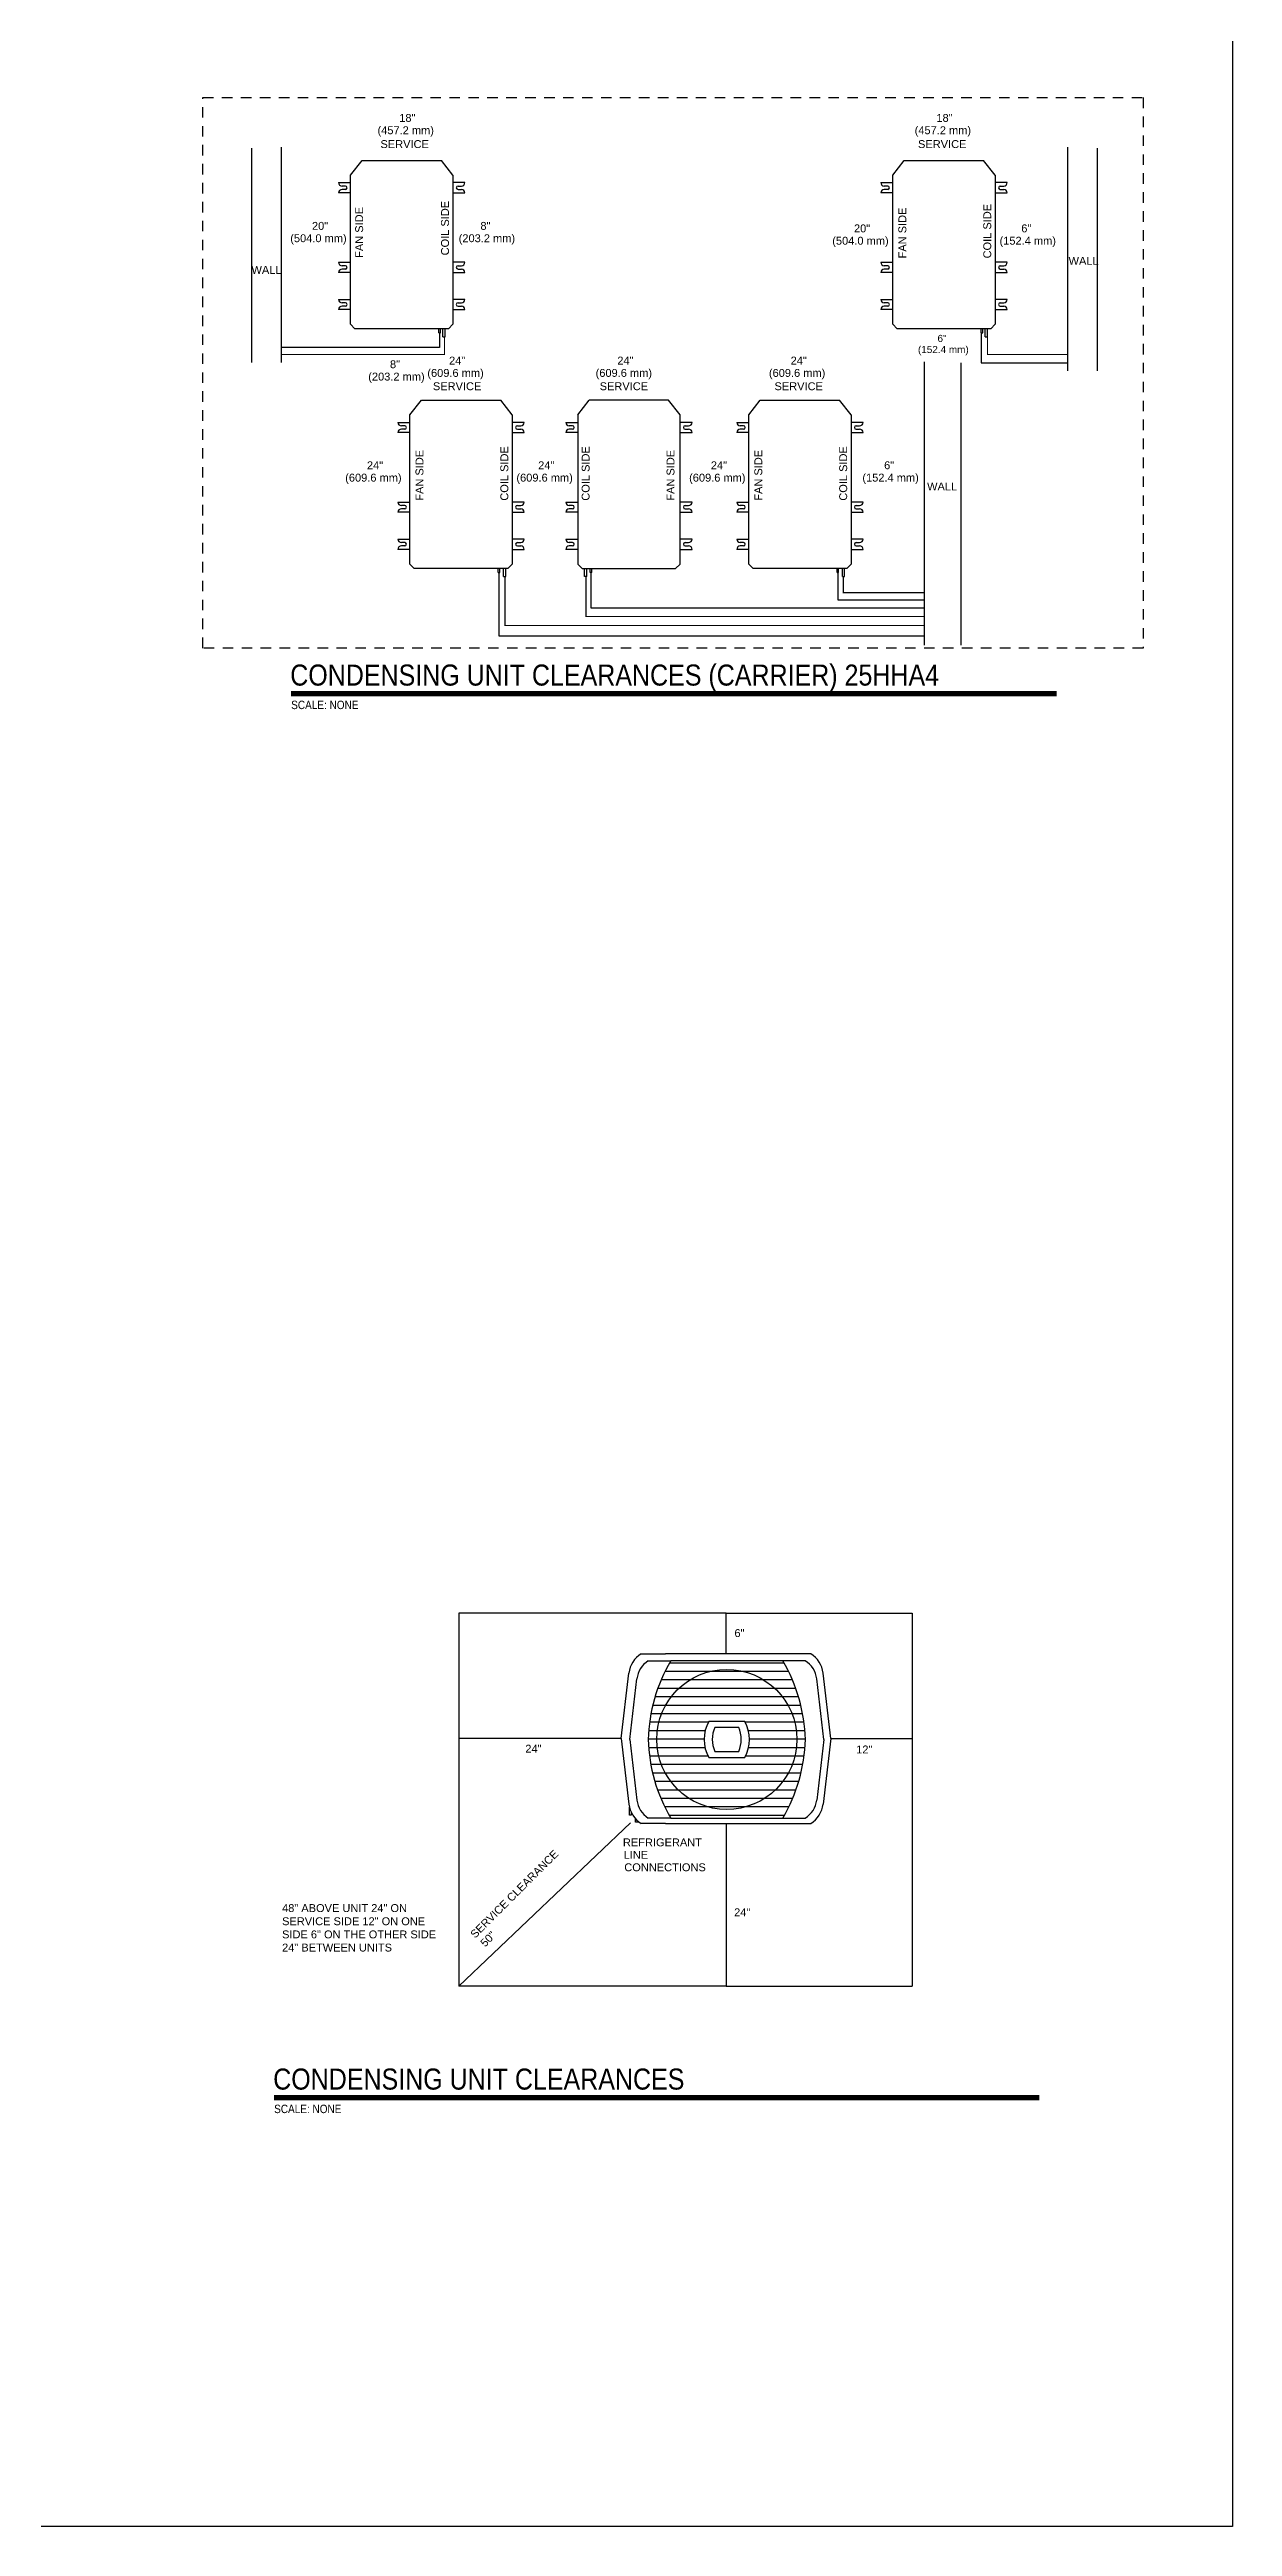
# Model space of a CAD drawing. Header units: inches. Extents: x -22 to 145, y -20 to 61.
# Drawn here: x 131.36 to 145.4, y 3.98 to 33.39 of the extents above; entities that cross this region are included whole.
import ezdxf
from ezdxf.enums import TextEntityAlignment as Align

# ---------------------------------------------------------------- set-up
doc = ezdxf.new("R2010")
doc.units = ezdxf.units.IN
doc.header["$MEASUREMENT"] = 0
doc.linetypes.add('GE100-120217$0$HIDDEN2', pattern=[0.1875, 0.125, -0.0625])
doc.layers.add('cloud', color=190, linetype='GE100-120217$0$HIDDEN2', plot=False)
for name, color, linetype in [('DET-2', 2, 'Continuous'), ('E-TXT1', 2, 'Continuous'), ('LINE', 3, 'Continuous'), ('M_TEXT', 2, 'Continuous'), ('SCHED-BORDER', 13, 'Continuous'), ('TEXT', 2, 'Continuous')]:
    doc.layers.add(name, color=color, linetype=linetype)
doc.styles.add('ARC-TEXT', font='arial.ttf', dxfattribs={"width": 1.00018, "height": 0.0938})
doc.styles.add('gmep', font='arial.ttf', dxfattribs={"width": 0.85, "height": 0.938})
doc.styles.add('section title', font='arial.ttf', dxfattribs={"width": 0.85, "height": 0.25})
doc.styles.get("Standard").update_dxf_attribs({"font": 'arial.ttf'})

msp = doc.modelspace()

# ---------------------------------------------------------------- hatches: boundary and pattern name
at = {"layer": 'LINE'}
h = msp.add_hatch(dxfattribs=at)
h.set_pattern_fill('ANSI31', color=256, scale=0.804375, angle=135, style=0)
h.set_pattern_definition([(180, (121.90219, 6.99638), (-2e-17, -0.1005469), [])])
edge = h.paths.add_edge_path()
edge.add_line((140.06144, 14.258), (138.72965, 14.258))
edge.add_arc((140.40692, 13.27298), 1.94513, 149.575153, 178.468926)
edge.add_arc((140.40692, 13.37692), 1.94513, 181.531074, 210.424847)
edge.add_line((138.72965, 12.3919), (140.06144, 12.3919))
edge.add_arc((138.38417, 13.37692), 1.94513, 329.575153, 358.468926)
edge.add_arc((138.38417, 13.27298), 1.94513, 1.531074, 30.424847)
edge = h.paths.add_edge_path(flags=16)
edge.add_line((139.61001, 13.53941), (139.18109, 13.53941))
edge.add_arc((139.57643, 13.32495), 0.44976, 151.521344, 208.478656)
edge.add_line((139.18109, 13.11049), (139.61001, 13.11049))
edge.add_arc((139.21467, 13.32495), 0.44976, 331.521344, 388.478656)

# ---------------------------------------------------------------- linework, layer by layer
at = {"layer": 'cloud'}
msp.add_lwpolyline([(133.17756, 32.82353), (144.33689, 32.82353), (144.33689, 26.28507), (133.17756, 26.28507)], close=True, dxfattribs=at)
at = {"layer": 'DET-2'}
for p, q in [((135.97718, 30.03023), (135.97718, 30.07844)), ((135.97718, 30.03023), (135.98667, 30.03023)), ((135.98667, 30.03023), (135.99617, 30.03023)), ((135.99617, 30.03023), (135.99617, 30.07856)), ((136.02549, 29.98192), (136.02549, 30.07834)), ((136.05231, 29.98192), (136.05231, 30.07858)), ((142.41436, 30.03023), (142.41436, 30.07844)), ((142.41436, 30.03023), (142.42385, 30.03023)), ((142.42385, 30.03023), (142.43334, 30.03023)), ((142.43334, 30.03023), (142.43334, 30.07856)), ((142.46267, 29.98192), (142.46267, 30.07834)), ((142.48949, 29.98192), (142.48949, 30.07858)), ((136.02549, 29.98192), (136.05231, 29.98192)), ((142.46267, 29.98192), (142.47216, 29.98192)), ((142.47216, 29.98192), (142.48949, 29.98192)), ((136.68172, 27.18294), (136.68172, 27.23116)), ((136.68172, 27.18294), (136.69121, 27.18294)), ((136.69121, 27.18294), (136.7007, 27.18294)), ((136.7007, 27.18294), (136.7007, 27.23127)), ((136.74509, 27.13463), (136.74509, 27.23106)), ((136.74509, 27.13463), (136.75458, 27.13463)), ((136.75458, 27.13463), (136.7719, 27.13463)), ((136.7719, 27.13463), (136.7719, 27.23129)), ((137.70804, 27.13463), (137.70804, 27.23129)), ((137.72536, 27.13463), (137.70804, 27.13463)), ((137.73486, 27.13463), (137.72536, 27.13463)), ((137.73486, 27.13463), (137.73486, 27.23106)), ((137.7738, 27.18294), (137.7738, 27.23127)), ((137.78329, 27.18294), (137.7738, 27.18294)), ((137.79278, 27.18294), (137.78329, 27.18294)), ((137.79278, 27.18294), (137.79278, 27.23116)), ((140.70419, 27.18294), (140.70419, 27.23116)), ((140.70419, 27.18294), (140.71368, 27.18294)), ((140.71368, 27.18294), (140.72317, 27.18294)), ((140.72317, 27.18294), (140.72317, 27.23127)), ((140.76755, 27.13463), (140.76755, 27.23106)), ((140.76755, 27.13463), (140.77705, 27.13463)), ((140.77705, 27.13463), (140.79437, 27.13463)), ((140.79437, 27.13463), (140.79437, 27.23129))]:
    msp.add_line(p, q, dxfattribs=at)
at = {"layer": 'E-TXT1'}
for p, q in [((133.75353, 32.22372), (133.75353, 29.67688)), ((134.10698, 32.23368), (134.10698, 29.67688)), ((143.43924, 32.23368), (143.43924, 29.57825)), ((143.79268, 32.22372), (143.79268, 29.57825)), ((141.73754, 29.68484), (141.73754, 26.31862)), ((142.17389, 29.67255), (142.17389, 26.31862))]:
    msp.add_line(p, q, dxfattribs=at)
for points in [[(135.98674, 30.03023), (135.98674, 29.85613), (134.10698, 29.85613)], [(142.41436, 30.03023), (142.41436, 29.67191), (143.43924, 29.67191)], [(136.69031, 27.18294), (136.69031, 26.43135), (141.73754, 26.43135)], [(137.78169, 27.18294), (137.78169, 26.76324), (141.73754, 26.76324)], [(140.71477, 27.19428), (140.71477, 26.85685), (141.73754, 26.85685)]]:
    msp.add_lwpolyline(points, dxfattribs=at)
for points, const_width in [([(136.04336, 29.98192), (136.04336, 29.77145), (134.10698, 29.77145)], 0.01266), ([(142.48949, 29.98192), (142.48949, 29.77145), (143.43924, 29.77145)], 0.01266), ([(136.76149, 27.13463), (136.76149, 26.55368), (141.73754, 26.55368)], 0.01562), ([(137.72239, 27.13463), (137.72239, 26.66052), (141.73754, 26.66052)], 0.01562), ([(140.77931, 27.13463), (140.77931, 26.94541), (141.73754, 26.94541)], 0.01562), ([(134.22136, 25.74437), (143.31003, 25.74437)], 0.0625), ([(134.01899, 9.07079), (143.10766, 9.07079)], 0.0625)]:
    msp.add_lwpolyline(points, dxfattribs=dict(at, const_width=const_width))
at = {"layer": 'LINE'}
for p, q in [((136.21309, 14.82516), (136.21309, 10.39664)), ((139.38629, 14.82516), (136.21309, 14.82516)), ((139.38629, 14.34254), (139.38629, 14.82516)), ((139.38629, 14.82516), (141.59424, 14.82516)), ((141.59424, 14.82516), (141.59424, 10.39664)), ((138.37963, 14.34254), (138.66713, 14.34254)), ((138.46345, 14.258), (138.72965, 14.258)), ((140.32765, 14.258), (140.06144, 14.258)), ((140.39296, 14.34254), (140.10546, 14.34254)), ((138.14359, 13.33484), (138.23359, 14.11354)), ((138.2449, 13.32495), (138.32824, 14.04597)), ((140.5462, 13.32495), (140.46286, 14.04597)), ((140.62899, 13.33484), (140.53899, 14.11354)), ((139.61001, 13.53941), (139.18109, 13.53941)), ((138.14359, 13.33484), (136.21309, 13.33484)), ((138.14359, 13.33484), (138.23359, 12.55614)), ((138.2449, 13.32495), (138.32824, 12.60393)), ((139.53852, 13.46792), (139.25257, 13.46792)), ((140.5462, 13.32495), (140.46286, 12.60393)), ((140.62899, 13.33484), (140.53899, 12.55614)), ((140.62899, 13.33484), (141.59424, 13.33484)), ((139.18109, 13.11049), (139.61001, 13.11049)), ((139.25257, 13.18198), (139.53852, 13.18198)), ((138.72965, 12.3919), (138.46345, 12.3919)), ((140.06144, 12.3919), (140.32765, 12.3919)), ((136.21309, 10.39664), (138.25424, 12.33365)), ((138.66713, 12.32714), (138.37963, 12.32714)), ((139.38629, 12.32714), (139.38629, 10.39664)), ((140.10546, 12.32714), (140.39296, 12.32714)), ((139.38629, 10.39664), (136.21309, 10.39664)), ((139.38629, 10.39664), (141.59424, 10.39664))]:
    msp.add_line(p, q, dxfattribs=at)
for points in [[(140.10546, 14.34254), (138.66713, 14.34254)], [(140.06144, 14.258), (138.72965, 14.258)], [(138.26026, 12.46288), (138.26026, 12.4252), (138.23968, 12.4252), (138.23968, 12.52248)], [(138.35682, 12.34288), (138.31149, 12.34288), (138.31149, 12.3847)], [(138.72965, 12.3919), (140.06144, 12.3919)], [(138.66713, 12.32714), (140.10546, 12.32714)]]:
    msp.add_lwpolyline(points, dxfattribs=at)
msp.add_circle((139.39555, 13.32495), 0.83187, dxfattribs=at)
for centre, radius, start, end in [((138.54803, 14.07409), 0.3169, 122.100853, 172.848382), ((138.61938, 14.00944), 0.29343, 122.100853, 172.848382), ((140.40692, 13.27298), 1.94513, 149.575153, 178.468926), ((138.38417, 13.27298), 1.94513, 1.531074, 30.424847), ((140.17172, 14.00944), 0.29343, 7.151618, 57.899147), ((140.22456, 14.07409), 0.3169, 7.151618, 57.899147), ((139.57643, 13.32495), 0.44976, 151.521344, 208.478656), ((139.21467, 13.32495), 0.44976, 331.521344, 28.478656), ((140.40692, 13.37692), 1.94513, 181.531074, 210.424847), ((139.59136, 13.32495), 0.36772, 157.119633, 202.880367), ((139.19973, 13.32495), 0.36772, 337.119633, 22.880367), ((138.38417, 13.37692), 1.94513, 329.575153, 358.468926), ((138.54803, 12.59559), 0.3169, 187.151618, 237.899147), ((138.61938, 12.64046), 0.29343, 187.151618, 237.899147), ((140.17172, 12.64046), 0.29343, 302.100853, 352.848382), ((140.22456, 12.59559), 0.3169, 302.100853, 352.848382)]:
    msp.add_arc(centre, radius, start, end, dxfattribs=at)
at = {"layer": 'M_TEXT', "color": 3}
for p, q in [((134.92914, 31.90124), (135.06593, 32.07544)), ((136.14414, 31.90124), (136.00734, 32.07544)), ((141.36632, 31.90124), (141.50311, 32.07544)), ((142.58132, 31.90124), (142.44452, 32.07544)), ((134.92914, 30.13082), (134.98147, 30.07844)), ((136.14414, 30.13082), (136.09181, 30.07844)), ((141.36632, 30.13082), (141.41865, 30.07844)), ((142.58132, 30.13082), (142.52898, 30.07844)), ((135.63367, 29.05396), (135.77047, 29.22816)), ((136.84867, 29.05396), (136.71188, 29.22816)), ((137.62583, 29.05396), (137.76262, 29.22816)), ((138.84083, 29.05396), (138.70403, 29.22816)), ((139.65614, 29.05396), (139.79294, 29.22816)), ((140.87114, 29.05396), (140.73435, 29.22816)), ((135.63367, 27.28354), (135.686, 27.23116)), ((136.84867, 27.28354), (136.79634, 27.23116)), ((137.62583, 27.28354), (137.67816, 27.23116)), ((138.84083, 27.28354), (138.7885, 27.23116)), ((139.65614, 27.28354), (139.70847, 27.23116)), ((140.87114, 27.28354), (140.81881, 27.23116))]:
    msp.add_line(p, q, dxfattribs=at)
at = {"layer": 'M_TEXT'}
for p, q in [((134.78739, 31.81354), (134.78739, 31.81354)), ((134.78739, 31.81354), (134.92914, 31.81354)), ((134.86839, 31.77304), (134.82789, 31.77304)), ((136.28587, 31.81354), (136.14412, 31.81354)), ((136.20487, 31.77304), (136.24537, 31.77304)), ((136.28587, 31.81354), (136.28587, 31.81354)), ((141.22457, 31.81354), (141.22457, 31.81354)), ((141.22457, 31.81354), (141.36632, 31.81354)), ((141.30557, 31.77304), (141.26507, 31.77304)), ((142.72305, 31.81354), (142.5813, 31.81354)), ((142.64205, 31.77304), (142.68255, 31.77304)), ((142.72305, 31.81354), (142.72305, 31.81354)), ((134.78739, 31.69204), (134.78739, 31.69204)), ((134.92914, 31.69204), (134.78739, 31.69204)), ((134.86839, 31.73254), (134.82789, 31.73254)), ((136.14412, 31.69204), (136.28587, 31.69204)), ((136.20487, 31.73254), (136.24537, 31.73254)), ((136.28587, 31.69204), (136.28587, 31.69204)), ((141.22457, 31.69204), (141.22457, 31.69204)), ((141.36632, 31.69204), (141.22457, 31.69204)), ((141.30557, 31.73254), (141.26507, 31.73254)), ((142.5813, 31.69204), (142.72305, 31.69204)), ((142.64205, 31.73254), (142.68255, 31.73254)), ((142.72305, 31.69204), (142.72305, 31.69204)), ((134.78739, 30.86713), (134.78739, 30.86713)), ((134.78739, 30.86713), (134.92914, 30.86713)), ((134.78739, 30.74563), (134.78739, 30.74563)), ((134.92914, 30.74563), (134.78739, 30.74563)), ((134.86839, 30.82663), (134.82789, 30.82663)), ((134.86839, 30.78613), (134.82789, 30.78613)), ((136.28587, 30.86713), (136.14412, 30.86713)), ((136.14412, 30.74563), (136.28587, 30.74563)), ((136.20487, 30.82663), (136.24537, 30.82663)), ((136.20487, 30.78613), (136.24537, 30.78613)), ((136.28587, 30.86713), (136.28587, 30.86713)), ((136.28587, 30.74563), (136.28587, 30.74563)), ((141.22457, 30.86713), (141.22457, 30.86713)), ((141.22457, 30.86713), (141.36632, 30.86713)), ((141.22457, 30.74563), (141.22457, 30.74563)), ((141.36632, 30.74563), (141.22457, 30.74563)), ((141.30557, 30.82663), (141.26507, 30.82663)), ((141.30557, 30.78613), (141.26507, 30.78613)), ((142.72305, 30.86713), (142.5813, 30.86713)), ((142.5813, 30.74563), (142.72305, 30.74563)), ((142.64205, 30.82663), (142.68255, 30.82663)), ((142.64205, 30.78613), (142.68255, 30.78613)), ((142.72305, 30.86713), (142.72305, 30.86713)), ((142.72305, 30.74563), (142.72305, 30.74563)), ((134.7874, 30.42613), (134.7874, 30.42613)), ((134.7874, 30.42613), (134.92915, 30.42613)), ((134.7874, 30.30463), (134.7874, 30.30463)), ((134.92915, 30.30463), (134.7874, 30.30463)), ((134.8684, 30.38563), (134.8279, 30.38563)), ((134.8684, 30.34513), (134.8279, 30.34513)), ((136.28588, 30.42613), (136.14413, 30.42613)), ((136.14413, 30.30463), (136.28588, 30.30463)), ((136.20488, 30.38563), (136.24538, 30.38563)), ((136.20488, 30.34513), (136.24538, 30.34513)), ((136.28588, 30.42613), (136.28588, 30.42613)), ((136.28588, 30.30463), (136.28588, 30.30463)), ((141.22457, 30.42613), (141.22457, 30.42613)), ((141.22457, 30.42613), (141.36632, 30.42613)), ((141.22457, 30.30463), (141.22457, 30.30463)), ((141.36632, 30.30463), (141.22457, 30.30463)), ((141.30557, 30.38563), (141.26507, 30.38563)), ((141.30557, 30.34513), (141.26507, 30.34513)), ((142.72306, 30.42613), (142.58131, 30.42613)), ((142.58131, 30.30463), (142.72306, 30.30463)), ((142.64206, 30.38563), (142.68256, 30.38563)), ((142.64206, 30.34513), (142.68256, 30.34513)), ((142.72306, 30.42613), (142.72306, 30.42613)), ((142.72306, 30.30463), (142.72306, 30.30463)), ((135.49192, 28.96625), (135.49192, 28.96625)), ((135.49192, 28.96625), (135.63367, 28.96625)), ((135.49192, 28.84475), (135.49192, 28.84475)), ((135.63367, 28.84475), (135.49192, 28.84475)), ((135.57292, 28.92575), (135.53242, 28.92575)), ((135.57292, 28.88525), (135.53242, 28.88525)), ((136.99041, 28.96625), (136.84866, 28.96625)), ((136.84866, 28.84475), (136.99041, 28.84475)), ((136.90941, 28.92575), (136.94991, 28.92575)), ((136.90941, 28.88525), (136.94991, 28.88525)), ((136.99041, 28.96625), (136.99041, 28.96625)), ((136.99041, 28.84475), (136.99041, 28.84475)), ((137.4841, 28.96625), (137.4841, 28.96625)), ((137.4841, 28.96625), (137.62585, 28.96625)), ((137.4841, 28.84475), (137.4841, 28.84475)), ((137.62585, 28.84475), (137.4841, 28.84475)), ((137.5651, 28.92575), (137.5246, 28.92575)), ((137.5651, 28.88525), (137.5246, 28.88525)), ((138.98258, 28.96625), (138.84083, 28.96625)), ((138.84083, 28.84475), (138.98258, 28.84475)), ((138.90158, 28.92575), (138.94208, 28.92575)), ((138.90158, 28.88525), (138.94208, 28.88525)), ((138.98258, 28.96625), (138.98258, 28.96625)), ((138.98258, 28.84475), (138.98258, 28.84475)), ((139.51439, 28.96625), (139.51439, 28.96625)), ((139.51439, 28.96625), (139.65614, 28.96625)), ((139.51439, 28.84475), (139.51439, 28.84475)), ((139.65614, 28.84475), (139.51439, 28.84475)), ((139.59539, 28.92575), (139.55489, 28.92575)), ((139.59539, 28.88525), (139.55489, 28.88525)), ((141.01287, 28.96625), (140.87112, 28.96625)), ((140.87112, 28.84475), (141.01287, 28.84475)), ((140.93187, 28.92575), (140.97237, 28.92575)), ((140.93187, 28.88525), (140.97237, 28.88525)), ((141.01287, 28.96625), (141.01287, 28.96625)), ((141.01287, 28.84475), (141.01287, 28.84475)), ((135.49192, 28.01984), (135.49192, 28.01984)), ((135.49192, 28.01984), (135.63367, 28.01984)), ((135.57292, 27.97934), (135.53242, 27.97934)), ((136.99041, 28.01984), (136.84866, 28.01984)), ((136.90941, 27.97934), (136.94991, 27.97934)), ((136.99041, 28.01984), (136.99041, 28.01984)), ((137.4841, 28.01984), (137.4841, 28.01984)), ((137.4841, 28.01984), (137.62585, 28.01984)), ((137.5651, 27.97934), (137.5246, 27.97934)), ((138.98258, 28.01984), (138.84083, 28.01984)), ((138.90158, 27.97934), (138.94208, 27.97934)), ((138.98258, 28.01984), (138.98258, 28.01984)), ((139.51439, 28.01984), (139.51439, 28.01984)), ((139.51439, 28.01984), (139.65614, 28.01984)), ((139.59539, 27.97934), (139.55489, 27.97934)), ((141.01287, 28.01984), (140.87112, 28.01984)), ((140.93187, 27.97934), (140.97237, 27.97934)), ((141.01287, 28.01984), (141.01287, 28.01984)), ((135.49192, 27.89834), (135.49192, 27.89834)), ((135.63367, 27.89834), (135.49192, 27.89834)), ((135.57292, 27.93884), (135.53242, 27.93884)), ((136.84866, 27.89834), (136.99041, 27.89834)), ((136.90941, 27.93884), (136.94991, 27.93884)), ((136.99041, 27.89834), (136.99041, 27.89834)), ((137.4841, 27.89834), (137.4841, 27.89834)), ((137.62585, 27.89834), (137.4841, 27.89834)), ((137.5651, 27.93884), (137.5246, 27.93884)), ((138.84083, 27.89834), (138.98258, 27.89834)), ((138.90158, 27.93884), (138.94208, 27.93884)), ((138.98258, 27.89834), (138.98258, 27.89834)), ((139.51439, 27.89834), (139.51439, 27.89834)), ((139.65614, 27.89834), (139.51439, 27.89834)), ((139.59539, 27.93884), (139.55489, 27.93884)), ((140.87112, 27.89834), (141.01287, 27.89834)), ((140.93187, 27.93884), (140.97237, 27.93884)), ((141.01287, 27.89834), (141.01287, 27.89834)), ((135.49193, 27.57884), (135.49193, 27.57884)), ((135.49193, 27.57884), (135.63368, 27.57884)), ((135.49193, 27.45734), (135.49193, 27.45734)), ((135.63368, 27.45734), (135.49193, 27.45734)), ((135.57293, 27.53834), (135.53243, 27.53834)), ((135.57293, 27.49784), (135.53243, 27.49784)), ((136.99041, 27.57884), (136.84866, 27.57884)), ((136.84866, 27.45734), (136.99041, 27.45734)), ((136.90941, 27.53834), (136.94991, 27.53834)), ((136.90941, 27.49784), (136.94991, 27.49784)), ((136.99041, 27.57884), (136.99041, 27.57884)), ((136.99041, 27.45734), (136.99041, 27.45734)), ((137.48409, 27.57884), (137.48409, 27.57884)), ((137.48409, 27.57884), (137.62584, 27.57884)), ((137.48409, 27.45734), (137.48409, 27.45734)), ((137.62584, 27.45734), (137.48409, 27.45734)), ((137.56509, 27.53834), (137.52459, 27.53834)), ((137.56509, 27.49784), (137.52459, 27.49784)), ((138.98257, 27.57884), (138.84082, 27.57884)), ((138.84082, 27.45734), (138.98257, 27.45734)), ((138.90157, 27.53834), (138.94207, 27.53834)), ((138.90157, 27.49784), (138.94207, 27.49784)), ((138.98257, 27.57884), (138.98257, 27.57884)), ((138.98257, 27.45734), (138.98257, 27.45734)), ((139.5144, 27.57884), (139.5144, 27.57884)), ((139.5144, 27.57884), (139.65615, 27.57884)), ((139.5144, 27.45734), (139.5144, 27.45734)), ((139.65615, 27.45734), (139.5144, 27.45734)), ((139.5954, 27.53834), (139.5549, 27.53834)), ((139.5954, 27.49784), (139.5549, 27.49784)), ((141.01288, 27.57884), (140.87113, 27.57884)), ((140.87113, 27.45734), (141.01288, 27.45734)), ((140.93188, 27.53834), (140.97238, 27.53834)), ((140.93188, 27.49784), (140.97238, 27.49784)), ((141.01288, 27.57884), (141.01288, 27.57884)), ((141.01288, 27.45734), (141.01288, 27.45734))]:
    msp.add_line(p, q, dxfattribs=at)
at = {"layer": 'M_TEXT', "color": 3}
for points in [[(135.06593, 32.07544), (136.00734, 32.07544)], [(141.50311, 32.07544), (142.44452, 32.07544)], [(134.92914, 30.13082), (134.92914, 31.90124)], [(136.14414, 31.90124), (136.14414, 30.13082)], [(141.36632, 30.13082), (141.36632, 31.90124)], [(142.58132, 31.90124), (142.58132, 30.13082)], [(136.09181, 30.07844), (134.98147, 30.07844)], [(142.52898, 30.07844), (141.41865, 30.07844)], [(135.77047, 29.22816), (136.71188, 29.22816)], [(138.70403, 29.22816), (137.76262, 29.22816)], [(139.79294, 29.22816), (140.73435, 29.22816)], [(135.63367, 27.28354), (135.63367, 29.05396)], [(136.84867, 29.05396), (136.84867, 27.28354)], [(137.62583, 29.05396), (137.62583, 27.28354)], [(138.84083, 27.28354), (138.84083, 29.05396)], [(139.65614, 27.28354), (139.65614, 29.05396)], [(140.87114, 29.05396), (140.87114, 27.28354)], [(136.79634, 27.23116), (135.686, 27.23116)], [(137.67816, 27.23116), (138.7885, 27.23116)], [(140.81881, 27.23116), (139.70847, 27.23116)]]:
    msp.add_lwpolyline(points, dxfattribs=at)
at = {"layer": 'M_TEXT'}
for centre, radius, start, end in [((134.82789, 31.81354), 0.0405, 180, 270), ((134.86839, 31.75279), 0.02025, 270, 90), ((136.20487, 31.75279), 0.02025, 90, 270), ((136.24537, 31.81354), 0.0405, 270, 360), ((141.26507, 31.81354), 0.0405, 180, 270), ((141.30557, 31.75279), 0.02025, 270, 90), ((142.64205, 31.75279), 0.02025, 90, 270), ((142.68255, 31.81354), 0.0405, 270, 360), ((134.82789, 31.69204), 0.0405, 90, 180), ((136.24537, 31.69204), 0.0405, 360, 90), ((141.26507, 31.69204), 0.0405, 90, 180), ((142.68255, 31.69204), 0.0405, 360, 90), ((134.82789, 30.86713), 0.0405, 180, 270), ((134.82789, 30.74563), 0.0405, 90, 180), ((134.86839, 30.80638), 0.02025, 270, 90), ((136.20487, 30.80638), 0.02025, 90, 270), ((136.24537, 30.86713), 0.0405, 270, 360), ((136.24537, 30.74563), 0.0405, 360, 90), ((141.26507, 30.86713), 0.0405, 180, 270), ((141.26507, 30.74563), 0.0405, 90, 180), ((141.30557, 30.80638), 0.02025, 270, 90), ((142.64205, 30.80638), 0.02025, 90, 270), ((142.68255, 30.86713), 0.0405, 270, 360), ((142.68255, 30.74563), 0.0405, 360, 90), ((134.8279, 30.42613), 0.0405, 180, 270), ((134.8279, 30.30463), 0.0405, 90, 180), ((134.8684, 30.36538), 0.02025, 270, 90), ((136.20488, 30.36538), 0.02025, 90, 270), ((136.24538, 30.42613), 0.0405, 270, 360), ((136.24538, 30.30463), 0.0405, 360, 90), ((141.26507, 30.42613), 0.0405, 180, 270), ((141.26507, 30.30463), 0.0405, 90, 180), ((141.30557, 30.36538), 0.02025, 270, 90), ((142.64206, 30.36538), 0.02025, 90, 270), ((142.68256, 30.42613), 0.0405, 270, 360), ((142.68256, 30.30463), 0.0405, 360, 90), ((135.53242, 28.96625), 0.0405, 180, 270), ((135.53242, 28.84475), 0.0405, 90, 180), ((135.57292, 28.9055), 0.02025, 270, 90), ((136.90941, 28.9055), 0.02025, 90, 270), ((136.94991, 28.96625), 0.0405, 270, 360), ((136.94991, 28.84475), 0.0405, 360, 90), ((137.5246, 28.96625), 0.0405, 180, 270), ((137.5246, 28.84475), 0.0405, 90, 180), ((137.5651, 28.9055), 0.02025, 270, 90), ((138.90158, 28.9055), 0.02025, 90, 270), ((138.94208, 28.96625), 0.0405, 270, 0), ((138.94208, 28.84475), 0.0405, 0, 90), ((139.55489, 28.96625), 0.0405, 180, 270), ((139.55489, 28.84475), 0.0405, 90, 180), ((139.59539, 28.9055), 0.02025, 270, 90), ((140.93187, 28.9055), 0.02025, 90, 270), ((140.97237, 28.96625), 0.0405, 270, 360), ((140.97237, 28.84475), 0.0405, 360, 90), ((135.53242, 28.01984), 0.0405, 180, 270), ((135.57292, 27.95909), 0.02025, 270, 90), ((136.90941, 27.95909), 0.02025, 90, 270), ((136.94991, 28.01984), 0.0405, 270, 360), ((137.5246, 28.01984), 0.0405, 180, 270), ((137.5651, 27.95909), 0.02025, 270, 90), ((138.90158, 27.95909), 0.02025, 90, 270), ((138.94208, 28.01984), 0.0405, 270, 0), ((139.55489, 28.01984), 0.0405, 180, 270), ((139.59539, 27.95909), 0.02025, 270, 90), ((140.93187, 27.95909), 0.02025, 90, 270), ((140.97237, 28.01984), 0.0405, 270, 360), ((135.53242, 27.89834), 0.0405, 90, 180), ((136.94991, 27.89834), 0.0405, 360, 90), ((137.5246, 27.89834), 0.0405, 90, 180), ((138.94208, 27.89834), 0.0405, 0, 90), ((139.55489, 27.89834), 0.0405, 90, 180), ((140.97237, 27.89834), 0.0405, 360, 90), ((135.53243, 27.57884), 0.0405, 180, 270), ((135.53243, 27.45734), 0.0405, 90, 180), ((135.57293, 27.51809), 0.02025, 270, 90), ((136.90941, 27.51809), 0.02025, 90, 270), ((136.94991, 27.57884), 0.0405, 270, 360), ((136.94991, 27.45734), 0.0405, 360, 90), ((137.52459, 27.57884), 0.0405, 180, 270), ((137.52459, 27.45734), 0.0405, 90, 180), ((137.56509, 27.51809), 0.02025, 270, 90), ((138.90157, 27.51809), 0.02025, 90, 270), ((138.94207, 27.57884), 0.0405, 270, 0), ((138.94207, 27.45734), 0.0405, 0, 90), ((139.5549, 27.57884), 0.0405, 180, 270), ((139.5549, 27.45734), 0.0405, 90, 180), ((139.5954, 27.51809), 0.02025, 270, 90), ((140.93188, 27.51809), 0.02025, 90, 270), ((140.97238, 27.57884), 0.0405, 270, 360), ((140.97238, 27.45734), 0.0405, 360, 90)]:
    msp.add_arc(centre, radius, start, end, dxfattribs=at)
at = {"layer": 'SCHED-BORDER'}
msp.add_lwpolyline([(90.51163, 49.56448), (145.39823, 49.56448), (145.39823, 3.97844), (90.51163, 3.97844)], close=True, dxfattribs=at)

# ---------------------------------------------------------------- texts
at = {"layer": 'E-TXT1', "style": 'section title', "width": 0.85}
for s, p in [('CONDENSING UNIT CLEARANCES (CARRIER) 25HHA4 ', (134.21314, 25.84014)), ('CONDENSING UNIT CLEARANCES', (134.01077, 9.16656))]:
    msp.add_text(s, height=0.25, dxfattribs=at).set_placement(p)
at = {"layer": 'E-TXT1', "char_height": 0.1, "width": 5.6304676, "attachment_point": 1, "style": 'gmep'}
for insert in [(134.22455, 25.66089), (134.02218, 8.98731)]:
    msp.add_mtext('SCALE: NONE', dxfattribs=dict(at, insert=insert))
at = {"layer": 'M_TEXT', "style": 'ARC-TEXT'}
for s, height, p in [('(457.2 mm)', 0.09375, (135.5841, 32.38829)), ('(457.2 mm)', 0.09375, (141.96062, 32.38829)), (' SERVICE', 0.09375, (135.55334, 32.2238)), ('SERVICE', 0.09375, (141.95325, 32.2238)), ('(504.0 mm)', 0.09375, (134.54813, 31.10593)), ('(203.2 mm)', 0.09375, (136.54769, 31.10593)), ('(504.0 mm)', 0.09375, (140.98218, 31.07637)), ('(152.4 mm)', 0.09375, (142.96822, 31.07637)), ('(152.4 mm)', 0.084375, (141.9662, 29.78907)), ('(203.2 mm)', 0.09375, (135.47405, 29.46268)), ('(609.6 mm)', 0.09375, (136.17549, 29.50633)), (' SERVICE', 0.09375, (136.17613, 29.34823)), ('(609.6 mm)', 0.09375, (138.17319, 29.50633)), ('SERVICE', 0.09375, (138.17383, 29.34823)), ('(609.6 mm)', 0.09375, (140.23035, 29.50633)), (' SERVICE', 0.09375, (140.23098, 29.34823)), ('(609.6 mm)', 0.09375, (135.20046, 28.26257)), ('(609.6 mm)', 0.09375, (137.23285, 28.26257)), ('(609.6 mm)', 0.09375, (139.28297, 28.26257)), ('(152.4 mm)', 0.09375, (141.34007, 28.26302))]:
    msp.add_text(s, height=height, dxfattribs=at).set_placement(p, align=Align.CENTER)
for s, height, p in [('18"', 0.09375, (135.50741, 32.53492)), ('18"', 0.09375, (141.88393, 32.53492)), ('20"', 0.09375, (134.47143, 31.25256)), ('8"', 0.09375, (136.47099, 31.25256)), ('20"', 0.09375, (140.90548, 31.223)), ('6"', 0.09375, (142.89152, 31.223)), ('WALL', 0.09375, (143.45318, 30.83706)), ('WALL', 0.09375, (133.75353, 30.72981)), ('6"', 0.084375, (141.89717, 29.92103)), ('24"', 0.09375, (136.0988, 29.65296)), ('24"', 0.09375, (138.0965, 29.65296)), ('24"', 0.09375, (140.15365, 29.65296)), ('8"', 0.09375, (135.39736, 29.60931)), ('24"', 0.09375, (135.12376, 28.4092)), ('24"', 0.09375, (137.15615, 28.4092)), ('24"', 0.09375, (139.20627, 28.4092)), ('6"', 0.09375, (141.26337, 28.40965)), ('WALL', 0.09375, (141.77349, 28.15765))]:
    msp.add_text(s, height=height, dxfattribs=at).set_placement(p)
for s, p in [('FAN SIDE', (135.07818, 30.91946)), ('COIL SIDE', (136.09752, 30.94899)), ('FAN SIDE', (141.52661, 30.91306)), ('COIL SIDE', (142.53439, 30.91306)), ('FAN SIDE', (135.79397, 28.03565)), ('COIL SIDE', (136.80175, 28.03565)), ('COIL SIDE', (137.76657, 28.03565)), ('FAN SIDE', (138.77428, 28.03565)), ('FAN SIDE', (139.81644, 28.03565)), ('COIL SIDE', (140.82422, 28.03565))]:
    msp.add_text(s, height=0.09375, rotation=90, dxfattribs=at).set_placement(p)
at = {"layer": 'TEXT'}
for s, p in [('6"', (139.48656, 14.54076)), ('24"', (137.00434, 13.16806)), ('12"', (140.93151, 13.1588)), ('REFRIGERANT', (138.16232, 12.05559)), ('LINE', (138.17055, 11.90758)), ('CONNECTIONS', (138.17878, 11.75958)), ('24"', (139.48237, 11.22516))]:
    msp.add_text(s, height=0.09375, dxfattribs=at).set_placement(p)
for s, p in [('SERVICE CLEARANCE', (136.40779, 10.95702)), ('50"', (136.52631, 10.85376))]:
    msp.add_text(s, height=0.09375, rotation=45, dxfattribs=at).set_placement(p)
at = {"layer": 'TEXT', "insert": (134.11622, 11.36895), "char_height": 0.09375, "width": 1.9063593, "attachment_point": 1}
msp.add_mtext('48" ABOVE UNIT 24" ON SERVICE SIDE 12" ON ONE SIDE 6" ON THE OTHER SIDE 24" BETWEEN UNITS', dxfattribs=at)

doc.saveas('drawing.dxf')
